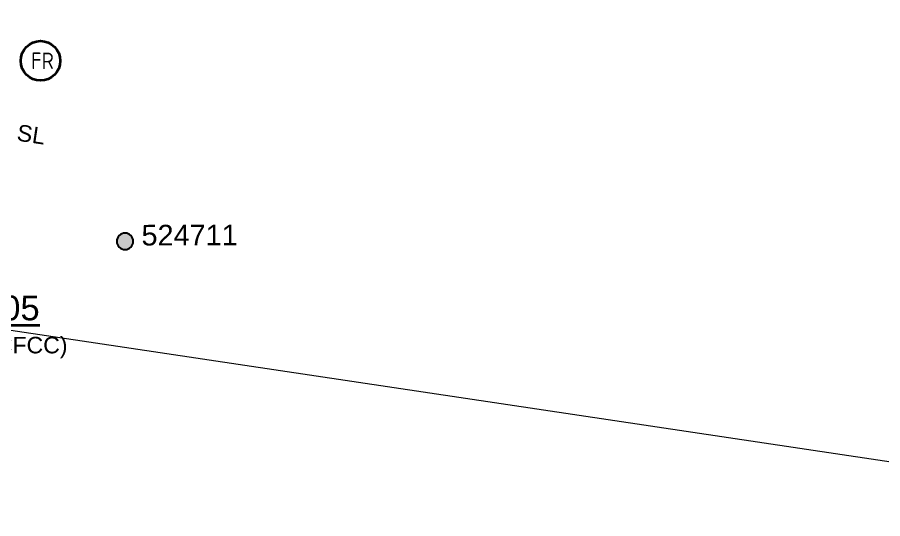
# Model space of a CAD drawing. Header units: metres. Extents: x 302924 to 304532, y 6268290 to 6269135.
# Drawn here: x 304194.2 to 304299.1, y 6268458.7 to 6268519.4 of the extents above; entities that cross this region are included whole.
import ezdxf
from ezdxf.enums import TextEntityAlignment as Align

# ---------------------------------------------------------------- set-up
doc = ezdxf.new("R2010")
doc.units = ezdxf.units.M
doc.layers.get('0').update_dxf_attribs({"color": 6})
doc.layers.add('_User Miscellaneous5', color=121, linetype='Continuous', lineweight=13)
doc.layers.add('_User_HV_Exist', color=1, linetype='Continuous', lineweight=35)
doc.layers.add('SupportsOH_SP_TR_HV_LV_SL_EXT', color=7, linetype='Continuous')
doc.styles.add('iecISOCP', font='isocp.shx')
doc.styles.add('ieISOCP', font='arial.ttf', dxfattribs={"height": 1.5})
doc.styles.add('POLE_LABEL', font='arial.ttf', dxfattribs={"height": 2})
doc.styles.get("Standard").update_dxf_attribs({"font": 'arial.ttf'})

# ---------------------------------------------------------------- blocks, each defined once
blk = doc.blocks.new('POLE_EXT')
blk.add_hatch(color=256).paths.add_polyline_path([(-1, 0, 1), (1, 0, 1)])
blk.add_lwpolyline([(-1, 0, 1), (1, 0, 1)], format="xyb", close=True)
at = {"flags": 8}
blk.add_attdef('pNumber', text='', height=2, dxfattribs=at).set_placement((2.5, 2.5), align=Align.MIDDLE_CENTER)
at = {"style": 'POLE_LABEL', "flags": 9}
for tag, p in [('STRUCTURE_PLANT_NUMBER', (1.35, 0.03)), ('STREET_CODE', (1.35, -0.2))]:
    blk.add_attdef(tag, text='', height=0.2, dxfattribs=at).set_placement(p, align=Align.MIDDLE_LEFT)
at = {"flags": 9}
for tag, p in [('OWNED_BY', (1.35, -0.4)), ('SPECIAL_USE', (1.35, -0.8)), ('STATE', (1.35, -1)), ('PARENT', (1.35, -0.6)), ('cLV', (1.35, -1.4)), ('hDepth', (1.35, -1.6)), ('hDia', (1.35, -1.8)), ('cHV', (1.35, -2)), ('USAGE', (1.35, -1.2)), ('LBRACKET', (1.35, -2.2)), ('LExisting', (1.35, -2.4)), ('LANTNUMBER', (1.35, -2.6)), ('LOther', (1.35, -2.8)), ('LRemove', (1.35, -3)), ('LEGEND', (1.35, -3.2)), ('cLinedev', (1.35, -3.4)), ('pExisting', (1.35, -3.8)), ('LOCATION', (1.35, -3.6)), ('PFNUMBER', (1.35, -4)), ('NEWPFNUMBER', (1.35, -4.2)), ('pFooting', (1.35, -4.4)), ('pNew', (1.35, -4.6)), ('pRelocate', (1.35, -5)), ('pRemove', (1.35, -5.2)), ('pReplace', (1.35, -5.4)), ('pStay', (1.35, -5.6)), ('pType', (1.35, -5.8)), ('cspan', (1.35, -6)), ('STREETNAME', (1.35, -6.2)), ('SUBURB', (1.35, -6.4)), ('OPERATED_BY', (1.36, -7.01)), ('NOTES', (1.35, -6.6)), ('MAINTAINED_BY', (1.36, -6.81))]:
    blk.add_attdef(tag, text='', height=0.2, dxfattribs=at).set_placement(p, align=Align.MIDDLE_LEFT)
at = {"flags": 1}
blk.add_attdef('Z', (1.35, -7.33), '', height=0.2, dxfattribs=at)
blk = doc.blocks.new('FAULT_INDIC_SE')
blk.add_circle((0, 0), 2.4)
at = {"insert": (-1.15, 1), "char_height": 2, "width": 2.7042, "attachment_point": 1, "style": 'iecISOCP'}
blk.add_mtext('FR', dxfattribs=at)

msp = doc.modelspace()

# ---------------------------------------------------------------- linework, layer by layer
at = {"layer": '_User Miscellaneous5', "linetype": 'Continuous', "transparency": 33554597}
msp.add_lwpolyline([(304491.222, 6268501.005), (304171.417, 6268548.046), (304162.321, 6268486.148), (304483.826, 6268438.112), (304491.222, 6268501.005)], close=True, dxfattribs=at)

# ---------------------------------------------------------------- block references
at = {"layer": '_User_HV_Exist'}
msp.add_blockref('FAULT_INDIC_SE', (304197.0252, 6268514.137), dxfattribs=at)
at = {"layer": 'SupportsOH_SP_TR_HV_LV_SL_EXT'}
ref = msp.add_blockref('POLE_EXT', (304207.271, 6268492.273), dxfattribs=at)
ref.add_attrib('ASSET_NUM', '524711', dxfattribs={"layer": '0', "height": 2.5, "rotation": 0.113954, "style": 'POLE_LABEL'}).set_placement((304209.271, 6268493.023), align=Align.MIDDLE_LEFT)

# ---------------------------------------------------------------- texts
at = {"layer": '_User_HV_Exist', "insert": (304195.902, 6268505.2085), "char_height": 2, "attachment_point": 5, "rotation": 351.5, "style": 'ieISOCP'}
msp.add_mtext_dynamic_manual_height_columns('SL', width=7.5, gutter_width=12.5, heights=[0], dxfattribs=at)
at = {"layer": '_User_HV_Exist', "insert": (304182.137, 6268484.4118), "char_height": 2.5, "attachment_point": 5}
msp.add_mtext('{\\H1.2x;\\LExisting \\PPMS No. 27905\\l\\P\\H0.66667x;(ABB Safelink Config: CFCC)}', dxfattribs=at)

doc.saveas('drawing.dxf')
